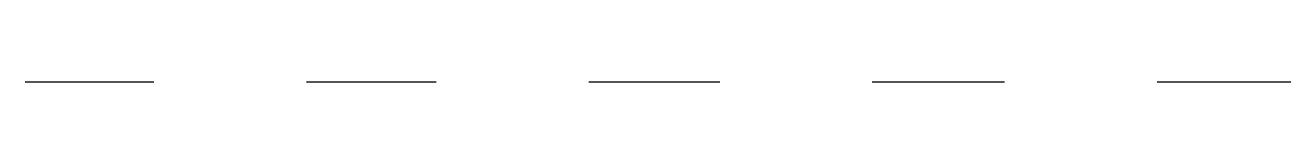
# Model space of a CAD drawing. Extents: x 150 to 1145, y -150 to -150.
import ezdxf

# ---------------------------------------------------------------- set-up
doc = ezdxf.new("R2010")
doc.units = 0

msp = doc.modelspace()

# ---------------------------------------------------------------- linework, layer by layer
for p, q in [((150, -150), (251, -150)), ((371, -150), (473, -150)), ((593, -150), (696, -150)), ((816, -150), (920, -150)), ((1040, -150), (1145, -150))]:
    msp.add_line(p, q)

doc.saveas('drawing.dxf')
